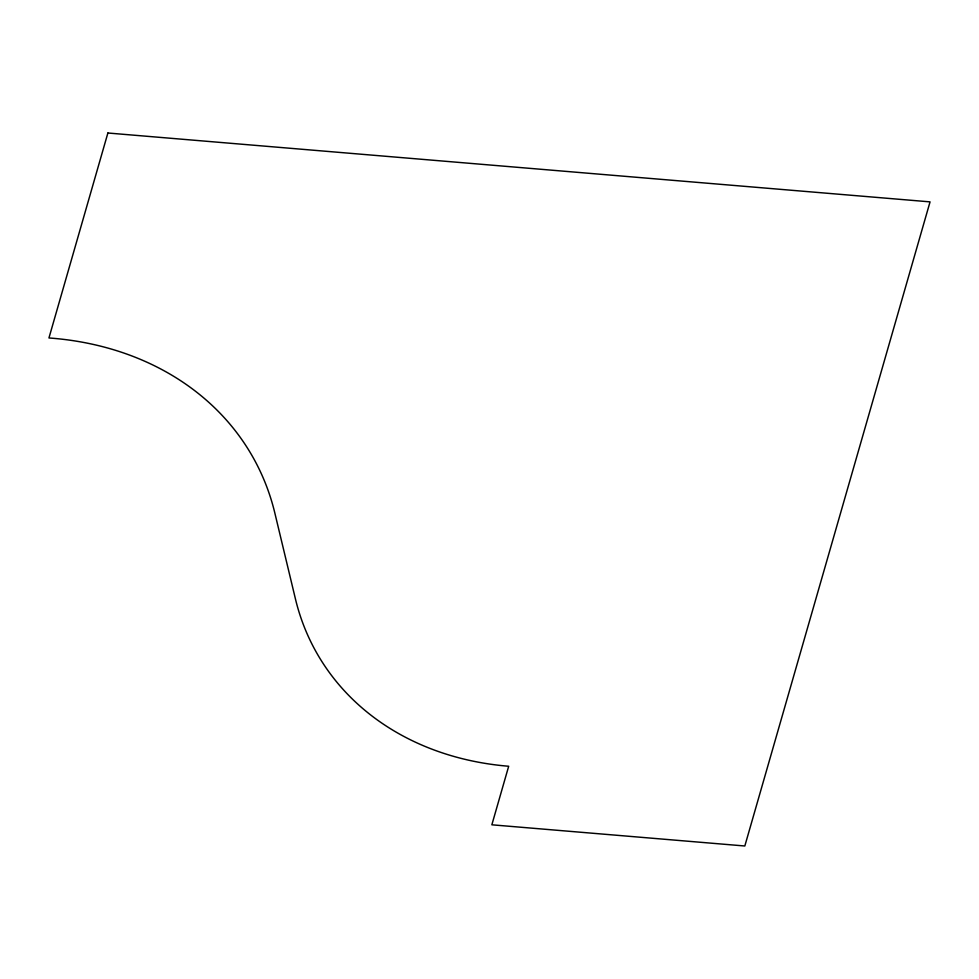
<?xml version="1.0" encoding="UTF-8"?>
<svg xmlns="http://www.w3.org/2000/svg" width="979" height="979" viewBox="0 0 979 979"><rect width="100%" height="100%" fill="white"/><g stroke="black" fill="none" stroke-linecap="round" stroke-linejoin="round"><path stroke-width="1.47" d="M107.886 133.009L48.95 337.963A320.439 261.846 -28.8 0 1 274.854 513.106L295.438 598.94A306.488 250.453 -28.8 0 0 508.688 766.251L491.85 824.807L744.823 845.991L930.05 201.87L107.886 133.009"/></g></svg>
